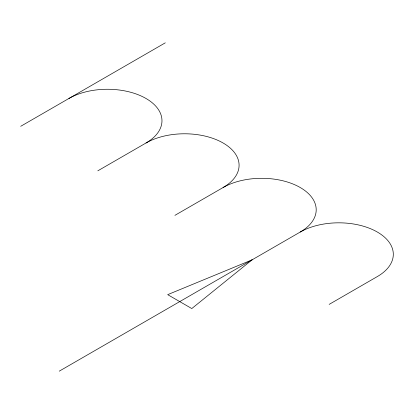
<?xml version="1.0" encoding="UTF-8"?>
<svg xmlns="http://www.w3.org/2000/svg" width="414" height="414" viewBox="0 0 414 414"><rect width="100%" height="100%" fill="white"/><g stroke="black" fill="none" stroke-linecap="round" stroke-linejoin="round"><path stroke-width="0.62" d="M20.7 126.306L165.284 42.833M97.813 170.827L146.007 143.001A54.524 31.48 0 0 1 223.115 143.001A54.524 31.48 0 0 1 223.115 187.521L174.92 215.347M59.254 371.167L300.228 232.042A54.524 31.48 0 0 1 377.34 232.042A54.524 31.48 0 0 1 377.34 276.562L329.146 304.388M68.895 98.485A54.524 31.48 0 0 1 146.007 98.485A54.524 31.48 0 0 1 146.007 143.001M223.115 187.521A54.524 31.48 0 0 1 300.228 187.521A54.524 31.48 0 0 1 300.228 232.042M252.033 259.868L191.791 308.559L167.691 294.649L252.033 259.868"/></g></svg>
